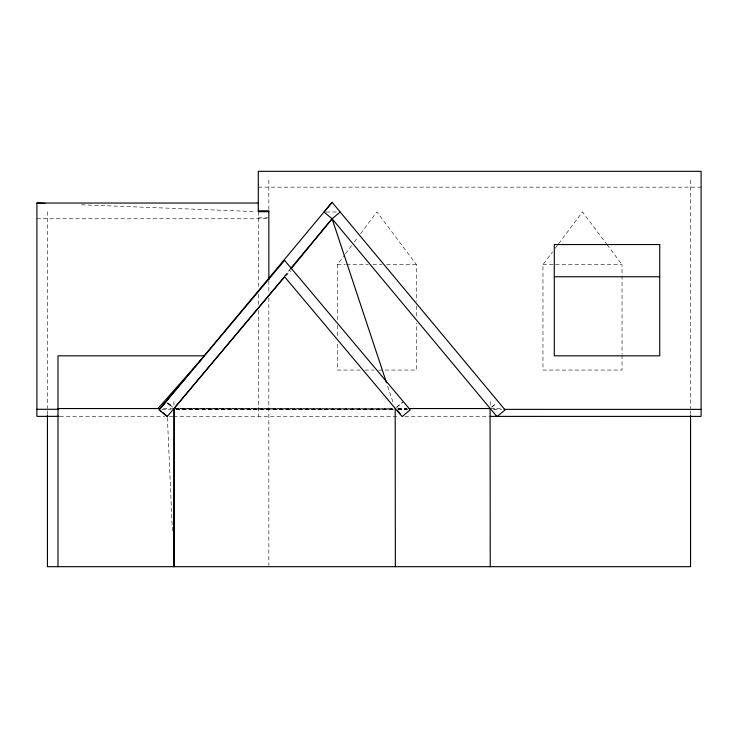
<?xml version="1.0" encoding="UTF-8"?>
<svg xmlns="http://www.w3.org/2000/svg" width="738" height="738" viewBox="0 0 738 738"><rect width="100%" height="100%" fill="white"/><g stroke="black" fill="none" stroke-linecap="round" stroke-linejoin="round"><path stroke-width="0.55" stroke-dasharray="3.69 2.77" d="M337.367 319.646L337.367 264.638L344.867 254.638M345.55 253.734L351.685 245.551M354.415 241.916L357.819 237.368M360.55 233.734L376.906 211.926L416.444 264.638L416.444 301.307M622.033 355.163L622.033 370.061L542.956 370.061L542.956 264.638L552.504 251.916M555.225 248.272L557.956 244.638M558.638 243.734L582.494 211.926L606.35 243.734M285.292 275.883L290.329 269.73M284.25 276.196L290.274 268.964M285.375 276.077L291.03 271.335M396.804 406.989L402.45 402.238M396.463 407.607L402.561 402.487M491.692 406.989L496.554 402.939M491.859 407.191L496.72 403.142M258.3 187.148L701.1 187.148M326.159 212.018L338.041 212.018M258.3 217.83L267.793 217.83M36.9 218.771L268.844 218.771M337.367 264.638L345.393 264.638M346.537 264.638L368.308 264.638M372.893 264.638L382.063 264.638M386.647 264.638L416.444 264.638M542.956 264.638L554.413 264.638M555.566 264.638L622.033 264.638L622.033 354.019M360.292 370.061L337.367 370.061L337.367 341.417M364.876 370.061L374.046 370.061M378.622 370.061L416.444 370.061L416.444 323.078M177.581 408.345L392.717 408.345M397.828 408.345L406.73 408.345M163.301 408.548L173.974 408.52M175.118 408.548L393.372 408.548M397.893 408.548L407.21 408.52M490.226 408.52L500.604 408.548M161.899 409.286L171.05 409.286M175.838 409.304L393.372 409.286M397.985 409.286L407.21 409.286M176.271 409.369L393.372 409.369M397.985 409.369L407.21 409.369M493.537 409.387L501.748 409.369M59.861 416.37L164.768 416.352M169.371 416.352L172.821 416.352M173.541 416.37L399.138 416.389M404.858 416.407L489.073 416.389M173.725 408.824L393.548 409.203M398.151 409.212L407.358 409.221M81.641 204.795L256.003 211.621M167.757 402.81L172.609 406.869M167.48 403.142L172.351 407.108M167.498 403.123L172.341 407.191M493.962 408.169L494.986 409.396M607.033 244.638L622.033 264.638M387.644 386.131L393.455 403.631M167.397 417.56L172.498 533.417M690.556 180.118L690.556 408.52M690.556 410.835L690.556 414.276M490.226 401.5L490.226 405.513M416.444 305.892L416.444 317.349M337.367 325.375L337.367 336.832M268.844 180.118L268.844 209.878M268.844 280.864L268.844 292.497M268.844 297.848L268.844 565.539M258.3 211.705L258.3 288.623M258.3 294.379L258.3 304.766M258.3 310.477L258.3 416.407M173.974 401.463L173.974 405.494M47.444 211.705L47.444 408.52M47.444 410.771L47.444 416.352M172.507 406.989L167.664 402.92L172.507 406.989"/><path stroke-width="1.11" d="M57.988 408.548L160.238 408.548L166.133 401.463M291.058 268.853L332.1 218.771L340.2 212.018M332.1 202.304L324 212.027L332.1 218.78L496.988 416.647L505.087 409.894L332.1 202.304L203.753 356.316M160.524 408.188L193.43 368.714M194.629 367.266L197.111 364.286M199.325 361.629L201.539 358.972M290.781 268.346L332.1 218.771L386.555 382.856M284.573 276.759L167.175 416.619L159.104 409.839L284.573 260.366L410.208 409.83L402.145 416.61L284.573 276.759L173.956 408.548L173.956 566.683M157.969 408.548L204.472 355.827L57.988 355.827L57.988 566.683M58.948 416.352L36.9 416.37L36.9 203.042L258.3 203.042M258.3 210.81L268.844 210.81L268.844 279.72M268.844 211.705L258.3 211.741L258.3 171.317L701.1 171.317L701.1 416.407L490.226 416.389M554.293 276.759L659.726 276.759M174.297 408.345L174.122 566.683M395.19 408.345L395.356 566.683M490.078 408.345L490.244 566.683M409.129 408.548L490.244 408.548M36.9 409.286L58.689 409.286M504.054 409.369L701.1 409.369M36.9 203.042L44.926 203.356M159.279 409.636L160.893 410.992M162.508 412.348L167.351 416.416M397.238 410.291L400.171 413.787M690.556 415.42L690.556 566.683L47.444 566.683L47.444 415.42M659.726 244.546L554.293 244.546L554.293 355.827L659.726 355.827L659.726 244.546"/></g></svg>
